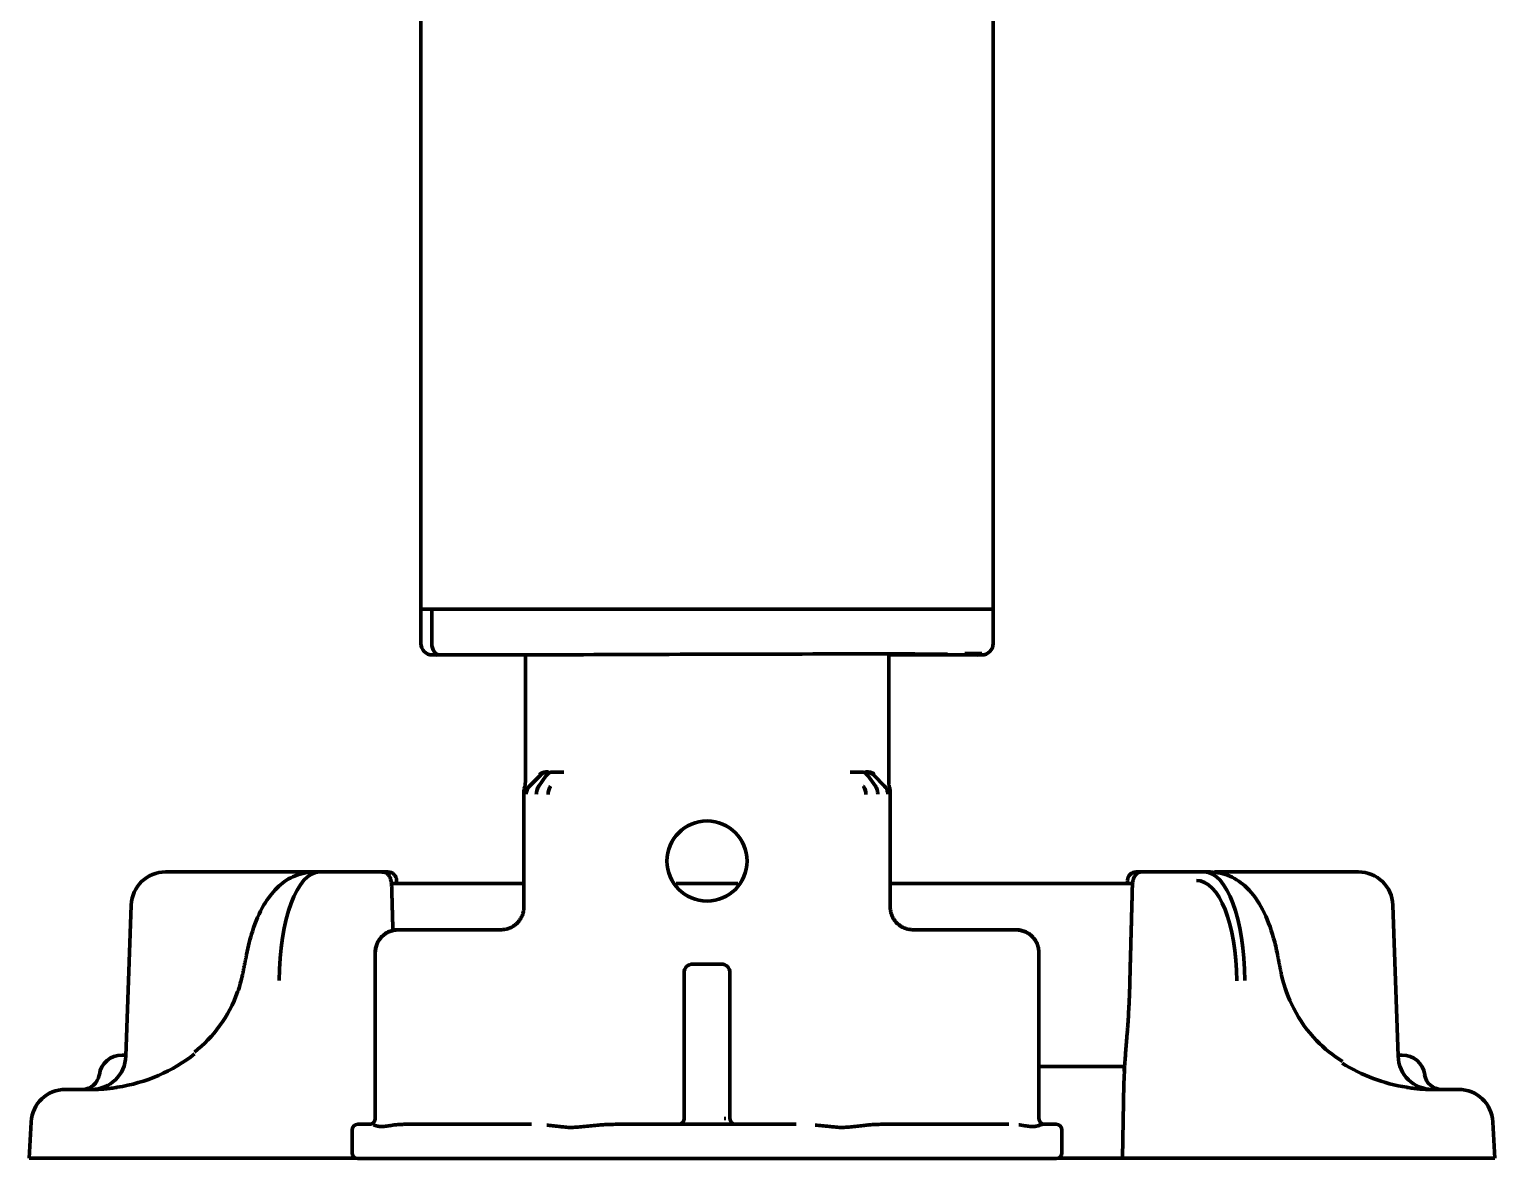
# Model space of a CAD drawing. Header units: inches. Extents: x -3077 to 7201, y 316 to 5463.
# Drawn here: x 3619.7 to 3747.7, y 1905.2 to 2003.9 of the extents above; entities that cross this region are included whole.
import ezdxf

# ---------------------------------------------------------------- set-up
doc = ezdxf.new("R2010")
doc.units = ezdxf.units.IN

msp = doc.modelspace()

# ---------------------------------------------------------------- linework, layer by layer
at = {"linetype": 'Continuous', "lineweight": 70}
for p, q in [((3703.85, 2033.66), (3703.85, 1953.21)), ((3653.85, 2030.76), (3653.85, 1953.21)), ((3653.85, 1953.21), (3655.65, 1953.21)), ((3653.85, 1950.21), (3653.85, 1953.21)), ((3654.81, 1953.21), (3654.81, 1950.21)), ((3654.81, 1953.21), (3654.81, 1950.21)), ((3655.65, 1953.21), (3702.05, 1953.21)), ((3701.35, 1953.21), (3656.8, 1953.21)), ((3702.05, 1953.21), (3703.85, 1953.21)), ((3703.85, 1950.35), (3703.85, 1953.21)), ((3703.85, 1950.21), (3703.85, 1950.35)), ((3655.29, 1949.21), (3655.51, 1949.21)), ((3655.52, 1949.21), (3664, 1949.21)), ((3655.52, 1949.21), (3664, 1949.21)), ((3662.98, 1949.21), (3662.98, 1938.12)), ((3694.73, 1938.12), (3694.73, 1949.3)), ((3694.73, 1949.21), (3702.19, 1949.21)), ((3694.73, 1949.21), (3702.19, 1949.21)), ((3702.19, 1949.21), (3702.42, 1949.21)), ((3664.3, 1938.7), (3663.35, 1937.76)), ((3664.81, 1938.69), (3664.15, 1937.74)), ((3665.31, 1938.98), (3666.35, 1938.97)), ((3691.36, 1938.97), (3692.39, 1938.98)), ((3692.89, 1938.69), (3693.56, 1937.74)), ((3693.41, 1938.7), (3694.35, 1937.76)), ((3662.85, 1927.21), (3662.85, 1937.27)), ((3664.15, 1937.74), (3664.15, 1937.74)), ((3694.85, 1927.21), (3694.85, 1937.27)), ((3631.55, 1930.26), (3637.05, 1930.26)), ((3637.05, 1930.26), (3640.88, 1930.26)), ((3640.88, 1930.26), (3644.5, 1930.26)), ((3644.5, 1930.26), (3645.02, 1930.26)), ((3645.02, 1930.26), (3647.16, 1930.26)), ((3647.16, 1930.26), (3650.44, 1930.26)), ((3650.44, 1930.26), (3650.98, 1930.26)), ((3716.33, 1930.26), (3716.86, 1930.26)), ((3716.86, 1930.26), (3720.14, 1930.26)), ((3720.14, 1930.26), (3722.29, 1930.26)), ((3722.29, 1930.26), (3722.81, 1930.26)), ((3723.18, 1930.26), (3726.42, 1930.26)), ((3726.42, 1930.26), (3730.26, 1930.26)), ((3730.26, 1930.26), (3735.76, 1930.26)), ((3662.85, 1929.26), (3651.28, 1929.26)), ((3651.73, 1929.26), (3651.73, 1929.52)), ((3681.54, 1929.26), (3676.16, 1929.26)), ((3716.03, 1929.26), (3694.85, 1929.26)), ((3715.58, 1929.52), (3715.57, 1929.26)), ((3651.3, 1928.82), (3651.31, 1928.83)), ((3716, 1928.83), (3716, 1928.82)), ((3628.55, 1927.36), (3628.09, 1914.15)), ((3739.21, 1914.15), (3738.75, 1927.36)), ((3651.87, 1925.21), (3660.85, 1925.21)), ((3696.85, 1925.21), (3705.84, 1925.21)), ((3649.87, 1923.2), (3649.87, 1908.71)), ((3707.84, 1923.2), (3707.84, 1908.71)), ((3676.85, 1921.46), (3676.85, 1908.71)), ((3680.1, 1922.21), (3677.6, 1922.21)), ((3680.85, 1908.71), (3680.85, 1921.46)), ((3638.27, 1921.25), (3638.27, 1921.24)), ((3715.78, 1920.63), (3715.79, 1920.62)), ((3729.03, 1921.24), (3729.03, 1921.25)), ((3627.75, 1914.26), (3628.09, 1914.26)), ((3739.56, 1914.26), (3739.21, 1914.26)), ((3707.84, 1913.26), (3715.33, 1913.26)), ((3715.29, 1912.87), (3715.28, 1912.84)), ((3625.31, 1911.26), (3622.81, 1911.26)), ((3715.15, 1905.26), (3715.27, 1911.8)), ((3744.49, 1911.26), (3742, 1911.26)), ((3619.82, 1908.41), (3619.65, 1905.26)), ((3647.85, 1907.71), (3647.85, 1905.71)), ((3648.35, 1908.21), (3649.51, 1908.21)), ((3652.49, 1908.21), (3663.51, 1908.21)), ((3671.06, 1908.21), (3677.08, 1908.21)), ((3677.95, 1908.21), (3679.75, 1908.21)), ((3680.63, 1908.21), (3686.65, 1908.21)), ((3694.19, 1908.21), (3705.22, 1908.21)), ((3709.35, 1908.21), (3708.19, 1908.21)), ((3709.85, 1905.71), (3709.85, 1907.71)), ((3747.49, 1908.41), (3747.65, 1905.26)), ((3627.64, 1905.26), (3619.65, 1905.26)), ((3627.64, 1905.26), (3641.45, 1905.26)), ((3642.15, 1905.26), (3641.45, 1905.26)), ((3642.15, 1905.26), (3648.13, 1905.26)), ((3648.35, 1905.21), (3709.35, 1905.21)), ((3709.57, 1905.26), (3715.15, 1905.26)), ((3719.05, 1905.26), (3715.15, 1905.26)), ((3725.16, 1905.26), (3719.05, 1905.26)), ((3725.85, 1905.26), (3725.16, 1905.26)), ((3725.85, 1905.26), (3739.66, 1905.26)), ((3747.65, 1905.26), (3739.66, 1905.26))]:
    msp.add_line(p, q, dxfattribs=at)
msp.add_circle((3678.85, 1931.21), 3.5, dxfattribs=at)
for centre, radius, start, end in [((3631.55, 1927.26), 3, 90, 178), ((3650.98, 1929.51), 0.75, 1, 90), ((3716.33, 1929.51), 0.75, 90, 179), ((3735.76, 1927.26), 3, 2, 90), ((3677.6, 1921.46), 0.75, 90, 180), ((3680.1, 1921.46), 0.75, 0, 90), ((3625.09, 1914.26), 3, 270, 358), ((3627.75, 1912.26), 2, 90, 171.7868), ((3742.21, 1914.26), 3, 182, 270), ((3739.56, 1912.26), 2, 8.2132, 90), ((3624.28, 1912.76), 1.5, 270, 351.7868), ((3743.02, 1912.76), 1.5, 188.2132, 270), ((3622.81, 1908.26), 3, 90, 177), ((3744.49, 1908.26), 3, 3, 90), ((3676.35, 1908.71), 0.5, 270, 0), ((3681.35, 1908.71), 0.5, 180, 270), ((3648.35, 1907.71), 0.5, 90, 180), ((3709.35, 1907.71), 0.5, 0, 90), ((3648.35, 1905.71), 0.5, 180, 270), ((3709.35, 1905.71), 0.5, 270, 0)]:
    msp.add_arc(centre, radius, start, end, dxfattribs=at)
for centre, major_axis, ratio, start_param, end_param in [((3654.85, 1950.21), (-1, 0), 0.999995, 0, 1.567711), ((3655.52, 1950.21), (0, 1), 0.7071, 1.570796, 3.141593), ((3655.52, 1950.21), (0, 1), 0.7071, 1.570796, 3.141593), ((3702.85, 1950.21), (-1, 0), 0.999995, 1.573882, 3.141593), ((3656.35, 1949.21), (-1.5, 0), 0.003085, 0.00001, 0.785408), ((3678.85, 1949.21), (21, 0.06), 0.003085, 5.569494, 8.63937), ((3701.36, 1949.34), (1.5, 0), 0.003085, 6.283176, 7.853972), ((3701.36, 1949.21), (1.5, 0), 0.003085, 5.497778, 6.283176), ((3665, 1938), (-0.707, -0.707), 0.999695, 3.927142, 4.71239), ((3664.65, 1937.04), (-0.017, -1), 0.707053, 3.945502, 4.724738), ((3665.68, 1937.02), (-0.01, -1), 0.707088, 3.940402, 4.719667), ((3692.02, 1937.02), (0.01, -1), 0.707088, 1.564381, 2.342782), ((3645.19, 1920.26), (-0.2, 10), 0.36987, 6.275734, 7.79417), ((3722.11, 1920.26), (0.2, 10), 0.36987, 4.7722, 6.290637), ((3721.42, 1920.27), (0.21, 9.25), 0.399832, 4.773696, 6.292133), ((3651.87, 1923.2), (1.41, 1.41), 0.999695, 0.78555, 2.356042), ((3705.84, 1923.2), (-1.41, 1.41), 0.999695, 3.927143, 5.497635), ((3625.35, 1923.26), (13.31, 1.42), 0.895011, 4.765915, 5.329805), ((3741.95, 1923.26), (-13.31, 1.42), 0.895011, 1.060573, 1.51727), ((3649.37, 1908.71), (0, -0.5), 0.999848, 0, 1.570796), ((3708.34, 1908.71), (0, -0.5), 0.999848, 4.712389, 6.283185)]:
    msp.add_ellipse(centre, major_axis=major_axis, ratio=ratio, start_param=start_param, end_param=end_param, dxfattribs=at)
for points, knots in [([(3662.89, 1937.55), (3662.92, 1937.64), (3662.94, 1937.74), (3662.96, 1937.88), (3662.97, 1937.95), (3662.98, 1938.04), (3662.98, 1938.08), (3662.98, 1938.09), (3662.98, 1938.1), (3662.98, 1938.11), (3662.98, 1938.12), (3662.98, 1938.12)], [0, 0, 0, 0, 0.5, 0.5, 0.75, 0.875, 0.9375, 0.9375, 0.96875, 0.96875, 1, 1, 1, 1]), ([(3664.99, 1939.01), (3664.91, 1939.01), (3664.83, 1939.01), (3664.69, 1938.99), (3664.63, 1938.98), (3664.53, 1938.95), (3664.5, 1938.94), (3664.44, 1938.91), (3664.41, 1938.9), (3664.35, 1938.87), (3664.33, 1938.85), (3664.27, 1938.82), (3664.25, 1938.8), (3664.22, 1938.78)], [0, 0, 0, 0, 0.25, 0.25, 0.5, 0.5, 0.625, 0.625, 0.75, 0.75, 0.875, 0.875, 1, 1, 1, 1]), ([(3664.81, 1938.69), (3664.85, 1938.73), (3664.88, 1938.77), (3664.93, 1938.82), (3664.94, 1938.83), (3664.96, 1938.85), (3664.97, 1938.85), (3665, 1938.88), (3665.02, 1938.89), (3665.08, 1938.93), (3665.13, 1938.95), (3665.19, 1938.97), (3665.2, 1938.97), (3665.21, 1938.97), (3665.22, 1938.97), (3665.22, 1938.97), (3665.23, 1938.98), (3665.24, 1938.98), (3665.26, 1938.98), (3665.29, 1938.98), (3665.31, 1938.98)], [0, 0, 0, 0, 0.25, 0.25, 0.3125, 0.3125, 0.375, 0.375, 0.5, 0.5, 0.75, 0.75, 0.8125, 0.828125, 0.828125, 0.84375, 0.84375, 0.875, 0.875, 1, 1, 1, 1]), ([(3692.89, 1938.69), (3692.86, 1938.73), (3692.82, 1938.77), (3692.77, 1938.83), (3692.75, 1938.85), (3692.71, 1938.87), (3692.7, 1938.88), (3692.68, 1938.89), (3692.67, 1938.9), (3692.62, 1938.93), (3692.58, 1938.95), (3692.52, 1938.97), (3692.51, 1938.97), (3692.49, 1938.97), (3692.49, 1938.97), (3692.48, 1938.97), (3692.47, 1938.98), (3692.47, 1938.98), (3692.44, 1938.98), (3692.42, 1938.98), (3692.39, 1938.98)], [0, 0, 0, 0, 0.25, 0.25, 0.375, 0.375, 0.4375, 0.4375, 0.5, 0.5, 0.75, 0.75, 0.8125, 0.828125, 0.828125, 0.84375, 0.84375, 0.875, 0.875, 1, 1, 1, 1]), ([(3693.41, 1938.7), (3693.36, 1938.75), (3693.26, 1938.83), (3693.15, 1938.89), (3693.02, 1938.94), (3692.96, 1938.96), (3692.88, 1938.98), (3692.86, 1938.98), (3692.83, 1938.99), (3692.82, 1938.99), (3692.81, 1938.99), (3692.77, 1938.99), (3692.73, 1939), (3692.7, 1939)], [0, 0, 0, 0, 0.25, 0.5, 0.5, 0.75, 0.75, 0.8125, 0.84375, 0.84375, 0.875, 0.875, 1, 1, 1, 1]), ([(3693.48, 1938.78), (3693.43, 1938.82), (3693.38, 1938.85), (3693.27, 1938.91), (3693.21, 1938.94), (3693.08, 1938.98), (3693.01, 1938.99), (3692.87, 1939.01), (3692.79, 1939.01), (3692.72, 1939.01)], [0, 0, 0, 0, 0.25, 0.25, 0.5, 0.5, 0.75, 0.75, 1, 1, 1, 1]), ([(3694.81, 1937.55), (3694.78, 1937.64), (3694.76, 1937.74), (3694.74, 1937.88), (3694.73, 1937.95), (3694.73, 1938.04), (3694.73, 1938.08), (3694.73, 1938.09), (3694.73, 1938.1), (3694.73, 1938.11), (3694.73, 1938.12), (3694.73, 1938.12)], [0, 0, 0, 0, 0.5, 0.5, 0.75, 0.875, 0.9375, 0.9375, 0.96875, 0.96875, 1, 1, 1, 1]), ([(3662.89, 1937.55), (3662.89, 1937.55), (3662.89, 1937.55), (3662.89, 1937.53), (3662.87, 1937.48), (3662.86, 1937.41), (3662.85, 1937.34), (3662.85, 1937.29), (3662.85, 1937.27)], [0, 0, 0, 0, 0.000031, 0.000031, 0.250024, 0.500016, 0.750008, 1, 1, 1, 1]), ([(3663.35, 1937.76), (3663.31, 1937.72), (3663.27, 1937.67), (3663.19, 1937.56), (3663.16, 1937.5), (3663.11, 1937.38), (3663.09, 1937.31), (3663.07, 1937.19), (3663.06, 1937.12), (3663.06, 1937.06)], [0, 0, 0, 0, 0.25, 0.25, 0.5, 0.5, 0.75, 0.75, 1, 1, 1, 1]), ([(3665.18, 1937.73), (3665.18, 1937.73), (3665.18, 1937.73), (3665.16, 1937.7), (3665.13, 1937.65), (3665.09, 1937.58), (3665.06, 1937.49), (3665.03, 1937.4), (3665, 1937.31), (3664.98, 1937.22), (3664.97, 1937.12), (3664.97, 1937.06), (3664.97, 1937.02)], [0, 0, 0, 0, 0.00004, 0.00004, 0.125035, 0.25003, 0.375025, 0.50002, 0.625015, 0.75001, 0.875005, 1, 1, 1, 1]), ([(3692.52, 1937.73), (3692.53, 1937.72), (3692.54, 1937.71), (3692.55, 1937.68), (3692.56, 1937.67), (3692.58, 1937.63), (3692.6, 1937.61), (3692.64, 1937.53), (3692.66, 1937.47), (3692.69, 1937.38), (3692.69, 1937.35), (3692.71, 1937.28), (3692.71, 1937.25), (3692.72, 1937.19), (3692.73, 1937.15), (3692.73, 1937.1), (3692.73, 1937.09), (3692.73, 1937.08), (3692.73, 1937.06), (3692.73, 1937.04), (3692.73, 1937.02)], [0, 0, 0, 0, 0.0625, 0.0625, 0.125, 0.125, 0.25, 0.25, 0.5, 0.5, 0.625, 0.625, 0.75, 0.75, 0.875, 0.90625, 0.921875, 0.921875, 0.9375, 1, 1, 1, 1]), ([(3693.56, 1937.74), (3693.57, 1937.72), (3693.6, 1937.69), (3693.62, 1937.65), (3693.63, 1937.63), (3693.63, 1937.63), (3693.63, 1937.63), (3693.63, 1937.62), (3693.64, 1937.61), (3693.64, 1937.6), (3693.67, 1937.54), (3693.7, 1937.48), (3693.73, 1937.36), (3693.74, 1937.29), (3693.76, 1937.17), (3693.77, 1937.11), (3693.77, 1937.04)], [0, 0, 0, 0, 0.125, 0.1875, 0.195313, 0.195313, 0.203125, 0.203125, 0.21875, 0.25, 0.25, 0.5, 0.5, 0.75, 0.75, 1, 1, 1, 1]), ([(3694.64, 1937.06), (3694.64, 1937.12), (3694.64, 1937.18), (3694.61, 1937.31), (3694.59, 1937.37), (3694.55, 1937.47), (3694.54, 1937.51), (3694.51, 1937.55), (3694.51, 1937.55), (3694.51, 1937.56), (3694.51, 1937.56), (3694.51, 1937.56), (3694.5, 1937.57), (3694.49, 1937.58), (3694.48, 1937.6), (3694.44, 1937.67), (3694.4, 1937.72), (3694.35, 1937.76)], [0, 0, 0, 0, 0.25, 0.25, 0.5, 0.5, 0.625, 0.65625, 0.660156, 0.660156, 0.664063, 0.664063, 0.671875, 0.6875, 0.75, 0.75, 1, 1, 1, 1]), ([(3694.81, 1937.55), (3694.81, 1937.55), (3694.81, 1937.55), (3694.82, 1937.53), (3694.83, 1937.48), (3694.84, 1937.41), (3694.85, 1937.34), (3694.85, 1937.29), (3694.85, 1937.27)], [0, 0, 0, 0, 0.000031, 0.000031, 0.250024, 0.500016, 0.750008, 1, 1, 1, 1]), ([(3644.5, 1930.26), (3643.83, 1930.22), (3642.66, 1929.97), (3641.18, 1928.87), (3640.02, 1927.31), (3639.16, 1925.33), (3638.76, 1923.75), (3638.63, 1923.03)], [0, 0, 0, 0, 0.189106, 0.366438, 0.567543, 0.814714, 1, 1, 1, 1]), ([(3651.31, 1928.84), (3651.31, 1928.88), (3651.3, 1929.03), (3651.28, 1929.32), (3651.23, 1929.6), (3651.13, 1929.87), (3650.95, 1930.09), (3650.71, 1930.22), (3650.54, 1930.25), (3650.44, 1930.25)], [0, 0, 0, 0, 0.056059, 0.233526, 0.445472, 0.608863, 0.73785, 0.866889, 1, 1, 1, 1]), ([(3716.86, 1930.26), (3716.86, 1930.26), (3716.76, 1930.27), (3716.58, 1930.21), (3716.38, 1930.1), (3716.24, 1929.95), (3716.15, 1929.8), (3716.08, 1929.63), (3716.04, 1929.41), (3716.01, 1929.13), (3716, 1928.91), (3716, 1928.83)], [0, 0, 0, 0, 0.001553, 0.142469, 0.255761, 0.354808, 0.444992, 0.536165, 0.674829, 0.879893, 1, 1, 1, 1]), ([(3728.68, 1923.03), (3728.58, 1923.53), (3728.25, 1924.96), (3727.45, 1927.04), (3726.22, 1928.82), (3724.6, 1929.99), (3723.42, 1930.23), (3722.81, 1930.26)], [0, 0, 0, 0, 0.128675, 0.386923, 0.634463, 0.824559, 1, 1, 1, 1]), ([(3649.87, 1923.21), (3649.87, 1923.22), (3649.87, 1923.24), (3649.87, 1923.27), (3649.87, 1923.29), (3649.87, 1923.34), (3649.87, 1923.37), (3649.88, 1923.47), (3649.9, 1923.6), (3649.93, 1923.72), (3649.96, 1923.82), (3649.97, 1923.85), (3649.99, 1923.91), (3650.01, 1923.94), (3650.07, 1924.09), (3650.13, 1924.21), (3650.24, 1924.37), (3650.28, 1924.42), (3650.34, 1924.5), (3650.36, 1924.52), (3650.41, 1924.57), (3650.43, 1924.6), (3650.54, 1924.71), (3650.64, 1924.79), (3650.78, 1924.89), (3650.81, 1924.9), (3650.85, 1924.93), (3650.86, 1924.94), (3650.89, 1924.95), (3650.97, 1924.99), (3651.04, 1925.03), (3651.22, 1925.1), (3651.34, 1925.14), (3651.51, 1925.17), (3651.54, 1925.18), (3651.6, 1925.19), (3651.64, 1925.19), (3651.73, 1925.2), (3651.8, 1925.21), (3651.87, 1925.21)], [0, 0, 0, 0, 0.015625, 0.015625, 0.03125, 0.03125, 0.0625, 0.0625, 0.125, 0.1875, 0.1875, 0.21875, 0.21875, 0.25, 0.25, 0.375, 0.375, 0.4375, 0.4375, 0.46875, 0.46875, 0.5, 0.5, 0.625, 0.625, 0.65625, 0.65625, 0.671875, 0.671875, 0.6875, 0.75, 0.75, 0.875, 0.875, 0.90625, 0.90625, 0.9375, 0.9375, 1, 1, 1, 1]), ([(3707.84, 1923.21), (3707.84, 1923.22), (3707.84, 1923.24), (3707.84, 1923.27), (3707.84, 1923.29), (3707.83, 1923.34), (3707.83, 1923.37), (3707.82, 1923.47), (3707.8, 1923.6), (3707.77, 1923.72), (3707.74, 1923.82), (3707.73, 1923.85), (3707.71, 1923.91), (3707.7, 1923.94), (3707.64, 1924.09), (3707.57, 1924.21), (3707.47, 1924.37), (3707.43, 1924.42), (3707.36, 1924.5), (3707.34, 1924.52), (3707.3, 1924.57), (3707.28, 1924.6), (3707.16, 1924.71), (3707.06, 1924.79), (3706.92, 1924.89), (3706.9, 1924.9), (3706.85, 1924.93), (3706.84, 1924.94), (3706.81, 1924.95), (3706.74, 1924.99), (3706.66, 1925.03), (3706.48, 1925.1), (3706.36, 1925.14), (3706.2, 1925.17), (3706.17, 1925.18), (3706.1, 1925.19), (3706.07, 1925.19), (3705.97, 1925.2), (3705.9, 1925.21), (3705.84, 1925.21)], [0, 0, 0, 0, 0.015625, 0.015625, 0.03125, 0.03125, 0.0625, 0.0625, 0.125, 0.1875, 0.1875, 0.21875, 0.21875, 0.25, 0.25, 0.375, 0.375, 0.4375, 0.4375, 0.46875, 0.46875, 0.5, 0.5, 0.625, 0.625, 0.65625, 0.65625, 0.671875, 0.671875, 0.6875, 0.75, 0.75, 0.875, 0.875, 0.90625, 0.90625, 0.9375, 0.9375, 1, 1, 1, 1]), ([(3638.27, 1921.25), (3638.16, 1920.75), (3637.72, 1919.19), (3636.42, 1916.75), (3634.92, 1915.19), (3634.07, 1914.51)], [0, 0, 0, 0, 0.188924, 0.604869, 1, 1, 1, 1]), ([(3715.38, 1914.02), (3715.39, 1914.22), (3715.41, 1914.43), (3715.45, 1914.87), (3715.47, 1915.11), (3715.51, 1915.6), (3715.53, 1915.85), (3715.55, 1916.18), (3715.56, 1916.25), (3715.57, 1916.39), (3715.57, 1916.46), (3715.59, 1916.66), (3715.6, 1916.8), (3715.63, 1917.23), (3715.65, 1917.52), (3715.68, 1918.11), (3715.7, 1918.41), (3715.72, 1918.87), (3715.73, 1919.03), (3715.74, 1919.26), (3715.74, 1919.34), (3715.75, 1919.5), (3715.75, 1919.58), (3715.77, 1919.98), (3715.78, 1920.3), (3715.79, 1920.62)], [0, 0, 0, 0, 0.125, 0.125, 0.25, 0.25, 0.375, 0.375, 0.40625, 0.40625, 0.4375, 0.4375, 0.5, 0.5, 0.625, 0.625, 0.75, 0.75, 0.8125, 0.8125, 0.84375, 0.84375, 0.875, 0.875, 1, 1, 1, 1]), ([(3734.37, 1913.7), (3733.52, 1914.23), (3731.88, 1915.54), (3730, 1918.17), (3729.27, 1920.21), (3729.03, 1921.25)], [0, 0, 0, 0, 0.308242, 0.670857, 1, 1, 1, 1]), ([(3715.31, 1912.87), (3715.32, 1912.91), (3715.32, 1912.96), (3715.32, 1913.04), (3715.32, 1913.08), (3715.32, 1913.15), (3715.33, 1913.19), (3715.33, 1913.27), (3715.33, 1913.31), (3715.34, 1913.42), (3715.34, 1913.49), (3715.35, 1913.63), (3715.35, 1913.7), (3715.36, 1913.76)], [0, 0, 0, 0, 0.125, 0.125, 0.25, 0.25, 0.375, 0.375, 0.5, 0.5, 0.75, 0.75, 1, 1, 1, 1]), ([(3715.27, 1911.8), (3715.27, 1911.84), (3715.27, 1911.89), (3715.27, 1911.98), (3715.27, 1912.01), (3715.28, 1912.06), (3715.28, 1912.08), (3715.28, 1912.12), (3715.28, 1912.14), (3715.28, 1912.2), (3715.29, 1912.25), (3715.29, 1912.34), (3715.29, 1912.4), (3715.3, 1912.47), (3715.3, 1912.49), (3715.3, 1912.52), (3715.3, 1912.53), (3715.3, 1912.58), (3715.3, 1912.61), (3715.31, 1912.68), (3715.31, 1912.72), (3715.31, 1912.79), (3715.31, 1912.83), (3715.31, 1912.87)], [0, 0, 0, 0, 0.25, 0.25, 0.375, 0.375, 0.4375, 0.4375, 0.5, 0.5, 0.625, 0.625, 0.75, 0.75, 0.78125, 0.78125, 0.8125, 0.8125, 0.875, 0.875, 0.9375, 0.9375, 1, 1, 1, 1]), ([(3715.29, 1913.26), (3715.29, 1913.25), (3715.29, 1913.24), (3715.29, 1913.19), (3715.29, 1913.15), (3715.29, 1913.06), (3715.29, 1913.02), (3715.29, 1912.94), (3715.29, 1912.89), (3715.28, 1912.84)], [0, 0, 0, 0, 0.065202, 0.065202, 0.376801, 0.376801, 0.688401, 0.688401, 1, 1, 1, 1]), ([(3627.34, 1911.43), (3627.16, 1911.41), (3626.99, 1911.38), (3626.64, 1911.34), (3626.47, 1911.32), (3626.25, 1911.3), (3626.19, 1911.29), (3626.12, 1911.29), (3626.08, 1911.29), (3626.06, 1911.28), (3625.95, 1911.28), (3625.87, 1911.27), (3625.62, 1911.26), (3625.46, 1911.26), (3625.31, 1911.26)], [0, 0, 0, 0, 0.25, 0.25, 0.5, 0.5, 0.5625, 0.59375, 0.59375, 0.625, 0.625, 0.75, 0.75, 1, 1, 1, 1]), ([(3742, 1911.26), (3741.96, 1911.26), (3741.92, 1911.26), (3741.84, 1911.26), (3741.73, 1911.26), (3741.52, 1911.27), (3741.36, 1911.28), (3741.19, 1911.29), (3741.1, 1911.29), (3740.84, 1911.32), (3740.67, 1911.34), (3740.32, 1911.38), (3740.14, 1911.41), (3739.96, 1911.43)], [0, 0, 0, 0, 0.0625, 0.0625, 0.125, 0.25, 0.375, 0.375, 0.5, 0.5, 0.75, 0.75, 1, 1, 1, 1]), ([(3651.62, 1908.16), (3651.56, 1908.15), (3651.5, 1908.15), (3651.39, 1908.13), (3651.33, 1908.12), (3651.16, 1908.1), (3651.06, 1908.08), (3650.86, 1908.05), (3650.76, 1908.04), (3650.63, 1908.02), (3650.58, 1908.02), (3650.5, 1908.01), (3650.41, 1908.01), (3650.34, 1908.01), (3650.26, 1908.02), (3650.23, 1908.02), (3650.16, 1908.03), (3650.13, 1908.04), (3650.06, 1908.05), (3650.03, 1908.06), (3649.95, 1908.08), (3649.9, 1908.1), (3649.8, 1908.13), (3649.77, 1908.15), (3649.73, 1908.16)], [0, 0, 0, 0, 0.0625, 0.0625, 0.125, 0.125, 0.25, 0.25, 0.375, 0.375, 0.4375, 0.4375, 0.5, 0.5625, 0.5625, 0.625, 0.625, 0.6875, 0.6875, 0.75, 0.75, 0.875, 0.875, 1, 1, 1, 1]), ([(3652.49, 1908.21), (3652.34, 1908.21), (3652.2, 1908.2), (3651.98, 1908.19), (3651.91, 1908.19), (3651.76, 1908.18), (3651.69, 1908.17), (3651.62, 1908.16)], [0, 0, 0, 0, 0.5, 0.5, 0.75, 0.75, 1, 1, 1, 1]), ([(3669.41, 1908.14), (3669.2, 1908.12), (3669, 1908.1), (3668.59, 1908.06), (3668.39, 1908.04), (3667.99, 1908), (3667.79, 1907.98), (3667.55, 1907.96), (3667.5, 1907.96), (3667.4, 1907.95), (3667.35, 1907.95), (3667.2, 1907.94), (3667.01, 1907.94), (3666.82, 1907.94), (3666.63, 1907.95), (3666.54, 1907.96), (3666.35, 1907.97), (3666.26, 1907.98), (3666.12, 1907.99), (3666.07, 1908), (3665.98, 1908.01), (3665.94, 1908.01), (3665.71, 1908.04), (3665.53, 1908.06), (3665.18, 1908.1), (3665.01, 1908.12), (3664.85, 1908.14)], [0, 0, 0, 0, 0.125, 0.125, 0.25, 0.25, 0.375, 0.375, 0.40625, 0.40625, 0.4375, 0.4375, 0.5, 0.5625, 0.5625, 0.625, 0.625, 0.6875, 0.6875, 0.71875, 0.71875, 0.75, 0.75, 0.875, 0.875, 1, 1, 1, 1]), ([(3671.06, 1908.21), (3670.78, 1908.21), (3670.5, 1908.2), (3670.09, 1908.19), (3669.95, 1908.18), (3669.68, 1908.17), (3669.54, 1908.16), (3669.41, 1908.14)], [0, 0, 0, 0, 0.5, 0.5, 0.75, 0.75, 1, 1, 1, 1]), ([(3692.86, 1908.14), (3692.69, 1908.12), (3692.52, 1908.1), (3692.17, 1908.06), (3692, 1908.04), (3691.63, 1908), (3691.45, 1907.98), (3691.22, 1907.96), (3691.17, 1907.96), (3691.07, 1907.95), (3691.03, 1907.95), (3690.88, 1907.94), (3690.69, 1907.94), (3690.5, 1907.94), (3690.31, 1907.95), (3690.21, 1907.96), (3690.01, 1907.97), (3689.91, 1907.98), (3689.76, 1907.99), (3689.71, 1908), (3689.61, 1908.01), (3689.56, 1908.01), (3689.31, 1908.04), (3689.11, 1908.06), (3688.71, 1908.1), (3688.5, 1908.12), (3688.3, 1908.14)], [0, 0, 0, 0, 0.125, 0.125, 0.25, 0.25, 0.375, 0.375, 0.40625, 0.40625, 0.4375, 0.4375, 0.5, 0.5625, 0.5625, 0.625, 0.625, 0.6875, 0.6875, 0.71875, 0.71875, 0.75, 0.75, 0.875, 0.875, 1, 1, 1, 1]), ([(3694.19, 1908.21), (3693.97, 1908.21), (3693.75, 1908.2), (3693.42, 1908.19), (3693.3, 1908.18), (3693.08, 1908.17), (3692.97, 1908.16), (3692.86, 1908.14)], [0, 0, 0, 0, 0.5, 0.5, 0.75, 0.75, 1, 1, 1, 1]), ([(3707.97, 1908.16), (3707.96, 1908.15), (3707.94, 1908.15), (3707.9, 1908.13), (3707.88, 1908.12), (3707.81, 1908.1), (3707.76, 1908.08), (3707.64, 1908.05), (3707.58, 1908.04), (3707.48, 1908.02), (3707.44, 1908.02), (3707.37, 1908.01), (3707.29, 1908.01), (3707.21, 1908.01), (3707.12, 1908.02), (3707.08, 1908.02), (3706.99, 1908.03), (3706.94, 1908.04), (3706.85, 1908.05), (3706.8, 1908.06), (3706.65, 1908.08), (3706.54, 1908.1), (3706.32, 1908.13), (3706.2, 1908.15), (3706.08, 1908.16)], [0, 0, 0, 0, 0.0625, 0.0625, 0.125, 0.125, 0.25, 0.25, 0.375, 0.375, 0.4375, 0.4375, 0.5, 0.5625, 0.5625, 0.625, 0.625, 0.6875, 0.6875, 0.75, 0.75, 0.875, 0.875, 1, 1, 1, 1]), ([(3708.19, 1908.21), (3708.16, 1908.21), (3708.12, 1908.2), (3708.07, 1908.19), (3708.05, 1908.19), (3708.01, 1908.18), (3707.99, 1908.17), (3707.97, 1908.16)], [0, 0, 0, 0, 0.5, 0.5, 0.75, 0.75, 1, 1, 1, 1])]:
    msp.add_open_spline(points, degree=3, knots=knots, dxfattribs=at)
for points, degree in [([(3664.15, 1937.74), (3664.13, 1937.72), (3664.1, 1937.67), (3664.06, 1937.59), (3664.02, 1937.51), (3663.99, 1937.42), (3663.97, 1937.33), (3663.95, 1937.24), (3663.94, 1937.14), (3663.94, 1937.07), (3663.94, 1937.04)], 3), ([(3651.41, 1925.14), (3651.36, 1926.98), (3651.31, 1928.83)], 2), ([(3716, 1928.83), (3715.89, 1924.73), (3715.78, 1920.63)], 2), ([(3662.85, 1927.21), (3662.85, 1927.15), (3662.85, 1927.04), (3662.83, 1926.88), (3662.79, 1926.71), (3662.75, 1926.56), (3662.69, 1926.4), (3662.61, 1926.25), (3662.53, 1926.11), (3662.43, 1925.98), (3662.33, 1925.85), (3662.21, 1925.73), (3662.08, 1925.63), (3661.95, 1925.53), (3661.81, 1925.44), (3661.66, 1925.37), (3661.5, 1925.31), (3661.34, 1925.26), (3661.18, 1925.23), (3661.02, 1925.21), (3660.91, 1925.21), (3660.85, 1925.21)], 3), ([(3694.85, 1927.21), (3694.85, 1927.15), (3694.86, 1927.04), (3694.88, 1926.88), (3694.91, 1926.71), (3694.96, 1926.56), (3695.02, 1926.4), (3695.09, 1926.25), (3695.18, 1926.11), (3695.27, 1925.98), (3695.38, 1925.85), (3695.5, 1925.73), (3695.62, 1925.63), (3695.76, 1925.53), (3695.9, 1925.44), (3696.05, 1925.37), (3696.2, 1925.31), (3696.36, 1925.26), (3696.52, 1925.23), (3696.69, 1925.21), (3696.8, 1925.21), (3696.85, 1925.21)], 3), ([(3638.67, 1923.26), (3638.49, 1922.29), (3638.26, 1921.25)], 2), ([(3729.04, 1921.24), (3728.84, 1922.19), (3728.68, 1923.03)], 2), ([(3715.36, 1913.76), (3715.36, 1913.85), (3715.37, 1913.94), (3715.38, 1914.02)], 3), ([(3680.49, 1908.71), (3680.48, 1908.71), (3680.45, 1908.71), (3680.4, 1908.71), (3680.37, 1908.71), (3680.35, 1908.71)], 3), ([(3677.35, 1908.21), (3677.32, 1908.21), (3677.27, 1908.21), (3677.18, 1908.21), (3677.11, 1908.21), (3677.08, 1908.21)], 3), ([(3677.95, 1908.21), (3677.75, 1908.21), (3677.55, 1908.21), (3677.35, 1908.21)], 3), ([(3680.35, 1908.21), (3680.15, 1908.21), (3679.95, 1908.21), (3679.75, 1908.21)], 3), ([(3680.63, 1908.21), (3680.6, 1908.21), (3680.54, 1908.21), (3680.45, 1908.21), (3680.38, 1908.21), (3680.35, 1908.21)], 3)]:
    msp.add_open_spline(points, degree=degree, dxfattribs=at)

doc.saveas('drawing.dxf')
